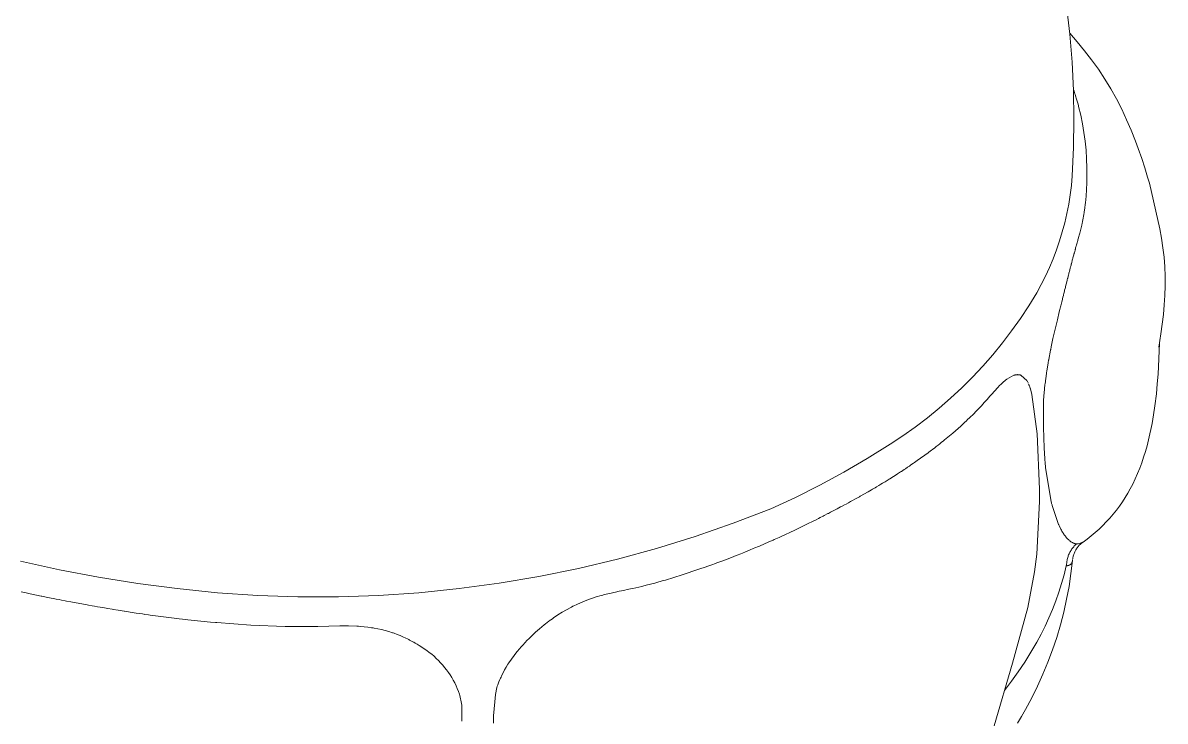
# Model space of a CAD drawing. Header units: inches. Extents: x -12 to 136, y -5 to 104.
# Drawn here: x 133.484 to 135.091, y 76.045 to 77.027 of the extents above; entities that cross this region are included whole.
import ezdxf

# ---------------------------------------------------------------- set-up
doc = ezdxf.new("R2010")
doc.units = ezdxf.units.IN
doc.layers.add('ZANO_R', color=7, linetype='Continuous', lineweight=0)

msp = doc.modelspace()

# ---------------------------------------------------------------- linework, layer by layer
at = {"layer": 'ZANO_R'}
for p, q in [((134.95204, 77.05055), (134.95649, 77.01096)), ((134.95636, 77.01234), (134.9671, 77.00011)), ((134.95649, 77.01096), (134.95971, 76.97122)), ((134.9671, 77.00011), (134.9774, 76.98752)), ((134.9774, 76.98752), (134.98727, 76.97458)), ((134.95971, 76.97122), (134.96168, 76.93138)), ((134.98727, 76.97458), (134.99667, 76.96131)), ((134.99667, 76.96131), (135.00561, 76.94771)), ((135.00561, 76.94771), (135.01407, 76.93382)), ((134.96162, 76.93315), (134.96243, 76.93077)), ((134.96168, 76.93138), (134.96238, 76.89144)), ((134.96369, 76.92697), (134.96243, 76.93077)), ((134.96369, 76.92696), (134.96407, 76.92575)), ((135.01407, 76.93382), (135.02204, 76.91963)), ((134.96509, 76.92253), (134.96408, 76.92575)), ((134.96508, 76.92253), (134.96564, 76.9207)), ((134.96769, 76.91359), (134.96564, 76.9207)), ((134.96769, 76.91359), (134.96854, 76.91046)), ((135.02204, 76.91963), (135.02951, 76.90518)), ((134.96891, 76.90909), (134.96854, 76.91046)), ((134.9689, 76.90909), (134.97182, 76.89697)), ((134.97182, 76.89697), (134.97433, 76.88476)), ((135.02951, 76.90518), (135.03648, 76.89047)), ((134.96238, 76.89144), (134.96179, 76.85143)), ((134.97433, 76.88476), (134.97642, 76.87248)), ((135.03648, 76.89047), (135.04293, 76.87554)), ((134.97642, 76.87248), (134.97811, 76.86013)), ((135.04293, 76.87554), (135.04885, 76.86038)), ((134.96179, 76.85143), (134.95989, 76.81137)), ((134.97811, 76.86013), (134.97938, 76.84773)), ((134.97938, 76.84773), (134.98023, 76.8353)), ((135.04885, 76.86038), (135.05267, 76.85018)), ((135.05267, 76.85018), (135.05776, 76.83569)), ((134.98023, 76.8353), (134.98066, 76.82284)), ((135.05776, 76.83569), (135.06193, 76.82295)), ((134.98066, 76.82284), (134.98067, 76.81038)), ((135.06193, 76.82295), (135.06596, 76.80981)), ((134.95989, 76.81137), (134.9587, 76.79808)), ((134.98067, 76.81038), (134.98027, 76.79793)), ((135.06596, 76.80981), (135.06848, 76.80109)), ((135.06848, 76.80109), (135.08334, 76.73702)), ((134.95707, 76.78484), (134.95497, 76.77167)), ((134.9587, 76.79808), (134.95707, 76.78484)), ((134.97842, 76.77368), (134.97932, 76.7831)), ((134.97932, 76.7831), (134.97999, 76.79253)), ((134.98017, 76.79585), (134.97999, 76.79253)), ((134.98018, 76.79585), (134.98028, 76.79793)), ((134.95497, 76.77167), (134.95243, 76.75857)), ((134.97754, 76.7663), (134.97672, 76.76036)), ((134.97754, 76.7663), (134.97814, 76.77122)), ((134.97841, 76.77368), (134.97814, 76.77122)), ((134.95243, 76.75857), (134.94944, 76.74557)), ((134.97442, 76.74695), (134.97504, 76.75017)), ((134.97532, 76.75174), (134.97503, 76.75017)), ((134.97532, 76.75174), (134.97592, 76.75523)), ((134.97613, 76.75655), (134.97592, 76.75524)), ((134.97614, 76.75655), (134.97672, 76.76036)), ((134.94944, 76.74557), (134.94601, 76.73269)), ((134.97114, 76.73278), (134.97299, 76.74027)), ((134.97343, 76.74222), (134.97299, 76.74027)), ((134.97343, 76.74222), (134.97406, 76.74517)), ((134.97442, 76.74695), (134.97406, 76.74517)), ((135.08334, 76.73702), (135.08569, 76.72379)), ((134.94214, 76.71992), (134.93783, 76.7073)), ((134.94601, 76.73269), (134.94214, 76.71992)), ((134.96683, 76.71742), (134.96737, 76.71927)), ((134.96762, 76.72019), (134.96736, 76.71928)), ((134.96763, 76.72018), (134.96802, 76.72155)), ((134.9684, 76.7229), (134.96802, 76.72155)), ((134.96841, 76.7229), (134.96932, 76.72611)), ((134.96983, 76.72794), (134.96932, 76.72611)), ((134.96983, 76.72794), (134.9706, 76.73075)), ((134.97114, 76.73278), (134.9706, 76.73075)), ((135.08569, 76.72379), (135.08759, 76.71049)), ((134.93783, 76.7073), (134.93309, 76.69483)), ((134.96243, 76.70169), (134.96275, 76.70289)), ((134.96291, 76.70347), (134.96275, 76.70289)), ((134.96291, 76.70347), (134.96339, 76.70523)), ((134.96384, 76.70688), (134.96339, 76.70523)), ((134.96385, 76.70688), (134.96408, 76.70772)), ((134.9643, 76.70851), (134.96408, 76.70772)), ((134.9643, 76.70851), (134.96474, 76.71007)), ((134.96519, 76.71169), (134.96474, 76.71008)), ((134.9652, 76.71168), (134.9654, 76.7124)), ((134.96602, 76.71459), (134.9654, 76.7124)), ((134.96602, 76.71459), (134.96606, 76.71471)), ((134.96683, 76.71742), (134.96605, 76.71471)), ((135.08759, 76.71049), (135.08903, 76.69714)), ((134.93309, 76.69483), (134.92793, 76.68253)), ((134.95822, 76.68585), (134.95792, 76.68472)), ((134.95822, 76.68585), (134.95864, 76.68744)), ((134.95877, 76.68796), (134.95863, 76.68744)), ((134.95877, 76.68796), (134.95932, 76.69004)), ((134.95985, 76.69209), (134.95932, 76.69004)), ((134.95986, 76.69209), (134.96003, 76.69275)), ((134.96039, 76.6941), (134.96003, 76.69275)), ((134.96039, 76.6941), (134.96072, 76.69535)), ((134.96092, 76.69609), (134.96072, 76.69535)), ((134.96092, 76.69609), (134.96208, 76.70042)), ((134.96242, 76.70169), (134.96208, 76.70042)), ((135.08903, 76.69714), (135.09002, 76.68374)), ((134.92235, 76.67041), (134.91636, 76.6585)), ((134.92793, 76.68253), (134.92235, 76.67041)), ((134.95357, 76.66767), (134.95417, 76.67004)), ((134.95477, 76.6724), (134.95417, 76.67005)), ((134.95477, 76.6724), (134.95501, 76.67334)), ((134.95536, 76.67472), (134.95501, 76.67334)), ((134.95536, 76.67472), (134.95575, 76.67626)), ((134.95594, 76.67702), (134.95575, 76.67626)), ((134.95595, 76.67702), (134.95649, 76.67913)), ((134.95652, 76.67929), (134.95648, 76.67913)), ((134.95653, 76.67929), (134.9571, 76.68152)), ((134.95766, 76.6837), (134.9571, 76.68152)), ((134.95766, 76.6837), (134.95793, 76.68472)), ((135.09002, 76.68374), (135.09055, 76.67032)), ((135.09055, 76.67032), (135.09063, 76.65689)), ((134.91636, 76.6585), (134.90996, 76.64679)), ((134.94989, 76.65307), (134.95031, 76.65472)), ((134.95051, 76.65555), (134.95031, 76.65472)), ((134.95052, 76.65554), (134.95112, 76.65794)), ((134.95144, 76.65921), (134.95112, 76.65794)), ((134.95144, 76.65921), (134.95175, 76.66043)), ((134.95235, 76.66284), (134.95174, 76.66043)), ((134.95235, 76.66284), (134.95271, 76.66426)), ((134.95296, 76.66527), (134.95271, 76.66426)), ((134.95297, 76.66527), (134.95349, 76.66734)), ((134.95357, 76.66767), (134.95349, 76.66734)), ((135.09063, 76.65689), (135.09025, 76.64346)), ((134.90996, 76.64679), (134.89879, 76.62861)), ((134.94562, 76.63593), (134.94612, 76.63796)), ((134.94622, 76.63837), (134.94612, 76.63796)), ((134.94622, 76.63837), (134.94683, 76.6408)), ((134.94743, 76.64323), (134.94683, 76.6408)), ((134.94743, 76.64323), (134.94782, 76.64479)), ((134.94805, 76.64571), (134.94782, 76.64479)), ((134.94805, 76.64571), (134.94866, 76.64814)), ((134.94898, 76.64941), (134.94866, 76.64814)), ((134.94898, 76.64941), (134.94928, 76.65063)), ((134.94989, 76.65307), (134.94928, 76.65063)), ((135.09025, 76.64346), (135.08942, 76.63005)), ((134.89879, 76.62861), (134.88701, 76.61082)), ((134.94256, 76.62359), (134.94172, 76.62019)), ((134.94257, 76.62359), (134.94351, 76.62742)), ((134.94379, 76.62855), (134.94351, 76.62742)), ((134.94379, 76.62855), (134.94526, 76.63449)), ((134.94561, 76.63593), (134.94526, 76.63449)), ((135.08942, 76.63005), (135.08814, 76.61668)), ((134.88701, 76.61082), (134.87464, 76.59343)), ((134.93635, 76.59781), (134.93813, 76.60536)), ((134.93902, 76.6091), (134.93812, 76.60536)), ((134.93903, 76.6091), (134.94173, 76.62019)), ((135.08814, 76.61668), (135.08651, 76.60303)), ((134.87464, 76.59343), (134.86169, 76.57646)), ((134.93634, 76.59781), (134.93286, 76.58254)), ((135.08457, 76.58942), (135.08159, 76.57061)), ((135.08651, 76.60303), (135.08457, 76.58942)), ((134.86169, 76.57646), (134.84818, 76.55994)), ((134.93042, 76.57113), (134.93287, 76.58254)), ((135.08249, 76.57611), (135.08066, 76.53273)), ((134.84818, 76.55994), (134.83412, 76.54389)), ((134.92742, 76.55593), (134.92888, 76.56354)), ((134.92952, 76.56676), (134.92888, 76.56354)), ((134.92953, 76.56676), (134.92964, 76.56734)), ((134.93041, 76.57113), (134.92964, 76.56734)), ((135.08159, 76.57061), (135.08158, 76.57057)), ((134.83412, 76.54389), (134.81954, 76.52831)), ((134.92422, 76.53694), (134.92606, 76.54833)), ((134.92672, 76.55213), (134.92606, 76.54833)), ((134.92673, 76.55213), (134.92687, 76.55289)), ((134.92742, 76.55593), (134.92686, 76.55289)), ((134.81954, 76.52831), (134.80443, 76.51323)), ((134.86762, 76.52524), (134.86677, 76.52458)), ((134.86763, 76.52523), (134.86818, 76.52564)), ((134.87798, 76.53101), (134.86817, 76.52565)), ((134.87798, 76.53101), (134.87838, 76.53114)), ((134.87883, 76.53127), (134.87838, 76.53114)), ((134.87883, 76.53127), (134.87934, 76.53141)), ((134.87934, 76.53141), (134.87986, 76.53153)), ((134.87986, 76.53153), (134.88038, 76.53164)), ((134.88038, 76.53164), (134.8809, 76.53173)), ((134.8809, 76.53173), (134.88142, 76.5318)), ((134.88142, 76.5318), (134.88195, 76.53186)), ((134.88195, 76.53186), (134.88248, 76.53189)), ((134.88248, 76.53189), (134.88301, 76.53191)), ((134.88301, 76.53191), (134.88354, 76.5319)), ((134.88354, 76.5319), (134.88407, 76.53188)), ((134.88407, 76.53188), (134.8846, 76.53185)), ((134.88529, 76.53176), (134.8846, 76.53185)), ((134.88529, 76.53176), (134.88562, 76.5317)), ((134.88562, 76.5317), (134.88594, 76.53163)), ((134.88594, 76.53163), (134.88627, 76.53156)), ((134.88627, 76.53156), (134.88659, 76.53148)), ((134.88699, 76.53136), (134.88659, 76.53148)), ((134.88739, 76.53123), (134.88699, 76.53136)), ((134.88778, 76.53109), (134.88739, 76.53123)), ((134.88816, 76.53094), (134.88778, 76.53109)), ((134.88816, 76.53094), (134.89585, 76.52389)), ((134.92232, 76.52325), (134.92274, 76.52651)), ((134.92316, 76.52963), (134.92274, 76.52651)), ((134.92316, 76.52963), (134.92328, 76.5305)), ((134.92366, 76.53316), (134.92328, 76.5305)), ((134.92366, 76.53316), (134.92392, 76.53492)), ((134.92422, 76.53694), (134.92392, 76.53492)), ((135.08066, 76.53273), (135.07961, 76.51889)), ((134.80443, 76.51323), (134.78884, 76.49867)), ((134.85015, 76.50831), (134.85109, 76.50936)), ((134.85466, 76.51324), (134.85108, 76.50936)), ((134.85833, 76.51702), (134.85466, 76.51324)), ((134.85833, 76.51702), (134.85929, 76.51797)), ((134.86039, 76.51903), (134.85929, 76.51797)), ((134.86039, 76.51903), (134.86085, 76.51946)), ((134.86144, 76.52002), (134.86085, 76.51946)), ((134.86144, 76.52002), (134.86265, 76.52112)), ((134.86265, 76.52112), (134.86387, 76.52219)), ((134.86454, 76.52277), (134.86387, 76.5222)), ((134.86455, 76.52277), (134.86534, 76.52343)), ((134.86558, 76.52364), (134.86534, 76.52343)), ((134.86559, 76.52363), (134.86677, 76.52458)), ((134.89608, 76.52353), (134.89652, 76.52278)), ((134.89686, 76.52219), (134.89718, 76.5216)), ((134.89762, 76.52075), (134.89781, 76.52035)), ((134.89834, 76.51924), (134.89899, 76.51771)), ((134.89899, 76.51771), (134.8996, 76.51617)), ((134.89968, 76.51593), (134.90014, 76.51463)), ((134.90031, 76.51412), (134.90066, 76.51302)), ((134.90082, 76.5125), (134.90102, 76.51181)), ((134.90102, 76.51181), (134.90319, 76.5039)), ((134.92011, 76.50206), (134.92091, 76.51109)), ((134.92105, 76.51246), (134.92091, 76.51109)), ((134.92106, 76.51246), (134.92161, 76.51743)), ((134.92187, 76.51965), (134.9216, 76.51743)), ((134.92187, 76.51965), (134.92212, 76.52173)), ((134.92231, 76.52325), (134.92212, 76.52173)), ((135.07961, 76.51889), (135.0783, 76.50508)), ((134.78884, 76.49867), (134.77276, 76.48464)), ((134.83622, 76.4926), (134.83817, 76.49477)), ((134.84018, 76.49704), (134.83817, 76.49477)), ((134.84018, 76.49704), (134.84204, 76.49915)), ((134.84418, 76.50159), (134.84204, 76.49915)), ((134.84419, 76.50158), (134.84757, 76.50543)), ((134.84812, 76.50604), (134.84757, 76.50543)), ((134.84812, 76.50604), (134.84935, 76.50742)), ((134.85014, 76.50832), (134.84935, 76.50742)), ((134.90319, 76.5039), (134.91067, 76.44854)), ((134.91955, 76.4918), (134.91975, 76.49636)), ((134.91975, 76.49636), (134.92003, 76.50092)), ((134.92011, 76.50206), (134.92003, 76.50092)), ((135.0783, 76.50508), (135.07624, 76.48788)), ((134.77276, 76.48464), (134.75622, 76.47115)), ((134.81996, 76.47557), (134.82571, 76.48138)), ((134.8282, 76.48396), (134.82571, 76.48138)), ((134.8282, 76.48396), (134.82999, 76.48584)), ((134.83223, 76.48823), (134.82999, 76.48584)), ((134.83223, 76.48823), (134.83415, 76.49032)), ((134.83622, 76.4926), (134.83415, 76.49032)), ((134.91948, 76.48826), (134.91947, 76.48673)), ((134.91958, 76.46287), (134.91947, 76.48673)), ((134.91948, 76.48826), (134.91951, 76.48986)), ((134.91955, 76.4918), (134.9195, 76.48986)), ((135.07624, 76.48788), (135.07442, 76.47553)), ((134.75622, 76.47115), (134.73923, 76.45823)), ((134.80716, 76.4634), (134.80307, 76.45967)), ((134.80716, 76.46339), (134.80774, 76.46393)), ((134.81148, 76.46741), (134.80774, 76.46393)), ((134.81148, 76.46741), (134.81235, 76.46822)), ((134.81574, 76.47146), (134.81235, 76.46823)), ((134.81574, 76.47146), (134.81688, 76.47256)), ((134.81995, 76.47557), (134.81688, 76.47256)), ((134.91958, 76.46287), (134.91962, 76.45806)), ((135.07229, 76.46322), (135.06732, 76.44012)), ((135.07442, 76.47553), (135.07229, 76.46322)), ((134.72183, 76.44589), (134.70401, 76.43413)), ((134.73923, 76.45823), (134.72183, 76.44589)), ((134.78041, 76.44027), (134.79186, 76.44983)), ((134.79186, 76.44983), (134.80307, 76.45967)), ((134.91067, 76.44854), (134.91369, 76.3707)), ((134.91964, 76.45598), (134.91962, 76.45806)), ((134.91964, 76.45598), (134.91969, 76.45257)), ((134.91978, 76.44849), (134.9197, 76.45257)), ((134.91978, 76.44849), (134.91984, 76.44624)), ((134.91995, 76.4427), (134.91984, 76.44624)), ((134.70401, 76.43413), (134.67157, 76.41386)), ((134.76651, 76.42923), (134.76331, 76.42677)), ((134.76651, 76.42922), (134.76851, 76.43078)), ((134.77115, 76.43285), (134.76851, 76.43078)), ((134.77115, 76.43284), (134.77364, 76.43481)), ((134.77581, 76.43655), (134.77364, 76.43482)), ((134.77581, 76.43654), (134.77871, 76.43888)), ((134.78041, 76.44027), (134.77871, 76.43888)), ((134.91994, 76.4427), (134.92003, 76.44029)), ((134.92012, 76.43794), (134.92003, 76.44029)), ((134.92012, 76.43794), (134.92028, 76.43405)), ((134.92052, 76.42846), (134.92028, 76.43405)), ((135.0652, 76.43191), (135.06287, 76.42375)), ((135.06732, 76.44012), (135.0652, 76.43191)), ((134.67157, 76.41386), (134.63851, 76.39462)), ((134.75712, 76.42209), (134.74197, 76.41108)), ((134.75712, 76.42209), (134.75806, 76.42279)), ((134.76181, 76.42563), (134.75806, 76.4228)), ((134.76182, 76.42563), (134.76332, 76.42677)), ((134.92052, 76.42846), (134.92055, 76.42768)), ((134.92066, 76.42551), (134.92055, 76.42768)), ((134.92066, 76.42551), (134.92071, 76.42448)), ((134.92081, 76.42254), (134.92071, 76.42448)), ((134.92081, 76.42254), (134.92088, 76.42133)), ((134.92099, 76.41957), (134.92088, 76.42133)), ((134.92099, 76.41957), (134.92106, 76.41839)), ((134.92118, 76.41663), (134.92106, 76.41839)), ((134.92118, 76.41663), (134.92126, 76.41545)), ((134.92138, 76.41371), (134.92126, 76.41545)), ((134.92139, 76.41371), (134.92147, 76.41253)), ((134.9216, 76.41086), (134.92147, 76.41253)), ((135.06034, 76.41566), (135.05772, 76.40794)), ((135.06287, 76.42375), (135.06034, 76.41566)), ((134.72334, 76.3983), (134.71975, 76.39593)), ((134.72334, 76.3983), (134.72539, 76.39966)), ((134.72827, 76.4016), (134.72539, 76.39967)), ((134.72827, 76.4016), (134.73097, 76.40343)), ((134.73315, 76.40492), (134.73097, 76.40343)), ((134.73315, 76.40492), (134.7365, 76.40723)), ((134.73802, 76.4083), (134.7365, 76.40724)), ((134.73803, 76.4083), (134.74197, 76.41107)), ((134.9216, 76.41086), (134.9217, 76.40964)), ((134.92183, 76.40812), (134.9217, 76.40964)), ((134.92183, 76.40812), (134.92195, 76.40678)), ((134.92207, 76.40542), (134.92195, 76.40678)), ((134.92207, 76.40542), (134.9222, 76.40397)), ((134.92233, 76.40271), (134.92221, 76.40397)), ((134.92232, 76.40271), (134.92247, 76.40121)), ((134.93044, 76.35285), (134.92248, 76.40121)), ((135.05486, 76.40032), (135.05178, 76.39277)), ((135.05772, 76.40794), (135.05486, 76.40032)), ((134.63851, 76.39462), (134.60486, 76.37643)), ((134.69312, 76.37915), (134.69667, 76.38131)), ((134.69825, 76.38228), (134.69667, 76.38132)), ((134.69825, 76.38228), (134.70252, 76.38492)), ((134.70333, 76.38543), (134.70252, 76.38493)), ((134.70333, 76.38543), (134.70832, 76.38856)), ((134.7109, 76.3902), (134.70832, 76.38856)), ((134.7109, 76.3902), (134.71407, 76.39223)), ((134.71839, 76.39504), (134.71406, 76.39223)), ((134.7184, 76.39504), (134.71976, 76.39593)), ((135.04848, 76.38533), (135.04496, 76.37798)), ((135.05178, 76.39277), (135.04848, 76.38533)), ((134.60486, 76.37643), (134.57066, 76.3593)), ((134.66157, 76.36082), (134.67275, 76.36715)), ((134.67754, 76.36992), (134.67275, 76.36716)), ((134.67754, 76.36992), (134.67881, 76.37065)), ((134.68278, 76.37298), (134.6788, 76.37066)), ((134.68278, 76.37298), (134.68481, 76.37418)), ((134.68797, 76.37606), (134.68481, 76.37418)), ((134.68797, 76.37606), (134.69076, 76.37773)), ((134.69312, 76.37916), (134.69076, 76.37774)), ((134.91369, 76.3707), (134.9139, 76.3533)), ((135.03812, 76.36525), (135.03439, 76.35905)), ((135.04165, 76.37156), (135.03812, 76.36525)), ((135.04496, 76.37798), (135.04165, 76.37156)), ((134.57066, 76.3593), (134.53593, 76.34326)), ((134.63964, 76.3488), (134.6355, 76.34659)), ((134.63964, 76.3488), (134.64183, 76.34998)), ((134.64519, 76.3518), (134.64183, 76.34998)), ((134.64519, 76.3518), (134.64811, 76.35338)), ((134.6507, 76.3548), (134.64811, 76.35338)), ((134.6507, 76.3548), (134.65434, 76.3568)), ((134.65616, 76.3578), (134.65434, 76.3568)), ((134.65616, 76.3578), (134.66052, 76.36023)), ((134.66157, 76.36082), (134.66052, 76.36023)), ((134.9139, 76.3533), (134.90998, 76.27952)), ((134.93044, 76.35285), (134.93069, 76.35183)), ((134.93096, 76.35074), (134.93069, 76.35183)), ((134.93096, 76.35074), (134.93118, 76.34989)), ((134.93149, 76.34867), (134.93118, 76.34989)), ((134.93149, 76.34867), (134.93168, 76.34797)), ((135.03046, 76.35299), (135.02632, 76.34706)), ((135.03439, 76.35905), (135.03046, 76.35299)), ((134.53593, 76.34326), (134.48298, 76.32287)), ((134.60542, 76.33091), (134.60964, 76.33307)), ((134.61123, 76.33388), (134.60964, 76.33307)), ((134.61123, 76.33388), (134.6162, 76.33644)), ((134.61699, 76.33686), (134.6162, 76.33644)), ((134.61699, 76.33685), (134.61984, 76.33833)), ((134.62555, 76.34132), (134.61984, 76.33834)), ((134.62555, 76.34132), (134.62913, 76.3432)), ((134.63404, 76.34581), (134.62912, 76.3432)), ((134.63404, 76.34581), (134.6355, 76.34659)), ((134.94078, 76.32131), (134.93168, 76.34797)), ((135.01747, 76.33562), (135.01277, 76.33013)), ((135.02199, 76.34127), (135.01747, 76.33562)), ((135.02632, 76.34706), (135.02199, 76.34127)), ((134.48298, 76.32287), (134.42938, 76.30425)), ((134.56983, 76.31336), (134.58279, 76.31961)), ((134.58779, 76.32208), (134.58278, 76.31962)), ((134.5878, 76.32207), (134.5896, 76.32296)), ((134.59371, 76.32501), (134.5896, 76.32297)), ((134.59371, 76.32501), (134.59634, 76.32632)), ((134.59958, 76.32795), (134.59634, 76.32633)), ((134.59959, 76.32795), (134.60303, 76.32969)), ((134.60542, 76.33091), (134.60302, 76.32969)), ((134.94077, 76.32131), (134.94101, 76.32079)), ((134.94181, 76.31903), (134.94101, 76.32079)), ((134.94181, 76.31903), (134.94217, 76.31826)), ((134.94375, 76.31509), (134.94218, 76.31826)), ((135.00283, 76.31963), (134.9976, 76.31464)), ((135.00789, 76.3248), (135.00283, 76.31963)), ((135.01277, 76.33013), (135.00789, 76.3248)), ((134.42938, 76.30425), (134.37519, 76.28743)), ((134.54532, 76.302), (134.54056, 76.29986)), ((134.54532, 76.302), (134.54775, 76.3031)), ((134.55151, 76.30482), (134.54775, 76.3031)), ((134.55152, 76.30481), (134.55488, 76.30636)), ((134.55767, 76.30765), (134.55488, 76.30636)), ((134.55767, 76.30765), (134.56195, 76.30964)), ((134.56377, 76.3105), (134.56195, 76.30965)), ((134.56377, 76.3105), (134.56896, 76.31295)), ((134.56983, 76.31337), (134.56896, 76.31295)), ((134.94375, 76.31509), (134.94393, 76.31474)), ((134.9447, 76.31331), (134.94394, 76.31474)), ((134.9455, 76.3119), (134.9447, 76.31331)), ((134.9455, 76.3119), (134.9463, 76.31054)), ((134.94677, 76.30976), (134.9463, 76.31054)), ((134.94677, 76.30976), (134.9474, 76.30876)), ((134.94803, 76.3078), (134.9474, 76.30876)), ((134.94803, 76.30779), (134.94866, 76.30686)), ((134.94944, 76.30577), (134.94867, 76.30687)), ((134.95024, 76.3047), (134.94944, 76.30577)), ((134.95108, 76.30366), (134.95024, 76.3047)), ((134.95195, 76.30264), (134.95108, 76.30366)), ((134.95285, 76.30164), (134.95195, 76.30264)), ((134.95377, 76.30068), (134.95285, 76.30164)), ((134.95377, 76.30068), (134.95457, 76.29991)), ((134.98097, 76.30073), (134.97513, 76.29647)), ((134.98667, 76.30518), (134.98097, 76.30073)), ((134.99221, 76.30982), (134.98667, 76.30518)), ((134.9976, 76.31464), (134.99221, 76.30982)), ((134.37519, 76.28743), (134.32047, 76.27244)), ((134.50047, 76.28277), (134.50378, 76.28412)), ((134.50706, 76.28547), (134.50377, 76.28412)), ((134.50706, 76.28547), (134.51124, 76.2872)), ((134.51356, 76.28817), (134.51124, 76.28721)), ((134.51356, 76.28817), (134.51865, 76.29032)), ((134.52002, 76.2909), (134.51865, 76.29032)), ((134.52002, 76.2909), (134.53332, 76.29665)), ((134.53907, 76.2992), (134.53331, 76.29665)), ((134.53907, 76.29919), (134.54056, 76.29986)), ((134.95508, 76.29945), (134.95457, 76.29991)), ((134.95508, 76.29945), (134.95578, 76.29885)), ((134.95639, 76.29834), (134.95578, 76.29884)), ((134.95639, 76.29834), (134.95698, 76.29788)), ((134.95772, 76.29734), (134.95698, 76.29788)), ((134.95796, 76.28454), (134.95727, 76.28337)), ((134.95772, 76.29734), (134.9582, 76.29701)), ((134.95869, 76.28567), (134.95796, 76.28454)), ((134.95907, 76.29645), (134.9582, 76.297)), ((134.95945, 76.28679), (134.95869, 76.28567)), ((134.95907, 76.29645), (134.95944, 76.29622)), ((134.96043, 76.29567), (134.95944, 76.29622)), ((134.96026, 76.28787), (134.95945, 76.28679)), ((134.9611, 76.28893), (134.96026, 76.28787)), ((134.96042, 76.29567), (134.9607, 76.29553)), ((134.96178, 76.29501), (134.9607, 76.29553)), ((134.96197, 76.28996), (134.9611, 76.28893)), ((134.96178, 76.29501), (134.96227, 76.2948)), ((134.96288, 76.29096), (134.96197, 76.28996)), ((134.96227, 76.2948), (134.96276, 76.2946)), ((134.96276, 76.2946), (134.96326, 76.29442)), ((134.96383, 76.29193), (134.96288, 76.29096)), ((134.96326, 76.29442), (134.96376, 76.29426)), ((134.96376, 76.29426), (134.96427, 76.29411)), ((134.9648, 76.29286), (134.96383, 76.29193)), ((134.96454, 76.28468), (134.96398, 76.28362)), ((134.96427, 76.29411), (134.96478, 76.29398)), ((134.96514, 76.28572), (134.96454, 76.28468)), ((134.96478, 76.29398), (134.96529, 76.29386)), ((134.96581, 76.29376), (134.9648, 76.29286)), ((134.96577, 76.28675), (134.96514, 76.28572)), ((134.96529, 76.29386), (134.96581, 76.29376)), ((134.96644, 76.28775), (134.96577, 76.28675)), ((134.96711, 76.29394), (134.96581, 76.29376)), ((134.96714, 76.28872), (134.96644, 76.28775)), ((134.96841, 76.29416), (134.96711, 76.29394)), ((134.96788, 76.28967), (134.96714, 76.28872)), ((134.96865, 76.2906), (134.96788, 76.28967)), ((134.9697, 76.29442), (134.96841, 76.29416)), ((134.96945, 76.2915), (134.96865, 76.2906)), ((134.97028, 76.29237), (134.96945, 76.2915)), ((134.97098, 76.29471), (134.9697, 76.29442)), ((134.97114, 76.29321), (134.97028, 76.29237)), ((134.97099, 76.2947), (134.97147, 76.29483)), ((134.97203, 76.29402), (134.97114, 76.29321)), ((134.97147, 76.29483), (134.97196, 76.29497)), ((134.97196, 76.29497), (134.97243, 76.29513)), ((134.97295, 76.2948), (134.97203, 76.29402)), ((134.97243, 76.29513), (134.97291, 76.29531)), ((134.97291, 76.29531), (134.97338, 76.29549)), ((134.97389, 76.29555), (134.97295, 76.2948)), ((134.97411, 76.29585), (134.97337, 76.2955)), ((134.97485, 76.29627), (134.97389, 76.29555)), ((134.97411, 76.29584), (134.97422, 76.2959)), ((134.97485, 76.29628), (134.97422, 76.2959)), ((134.97485, 76.29627), (134.975, 76.29638)), ((134.97513, 76.29647), (134.975, 76.29638)), ((133.53551, 76.25765), (133.48084, 76.26956)), ((134.32047, 76.27244), (134.26527, 76.25928)), ((134.45995, 76.26712), (134.4658, 76.26929)), ((134.46687, 76.26969), (134.4658, 76.26929)), ((134.46687, 76.26969), (134.47348, 76.27217)), ((134.4771, 76.27356), (134.47348, 76.27218)), ((134.4771, 76.27356), (134.4805, 76.27486)), ((134.48719, 76.27747), (134.4805, 76.27487)), ((134.48719, 76.27747), (134.48871, 76.27807)), ((134.49384, 76.28011), (134.48871, 76.27807)), ((134.49384, 76.28011), (134.49627, 76.28108)), ((134.50046, 76.28278), (134.49626, 76.28108)), ((134.90998, 76.27952), (134.90683, 76.25458)), ((134.95229, 76.26806), (134.95216, 76.26671)), ((134.95246, 76.2694), (134.95229, 76.26806)), ((134.95268, 76.27073), (134.95246, 76.2694)), ((134.95294, 76.27206), (134.95268, 76.27073)), ((134.95325, 76.27337), (134.95294, 76.27206)), ((134.9536, 76.27468), (134.95325, 76.27337)), ((134.954, 76.27597), (134.9536, 76.27468)), ((134.95444, 76.27725), (134.954, 76.27597)), ((134.95492, 76.27851), (134.95444, 76.27725)), ((134.95544, 76.27976), (134.95492, 76.27851)), ((134.95601, 76.28098), (134.95544, 76.27976)), ((134.95662, 76.28219), (134.95601, 76.28098)), ((134.95727, 76.28337), (134.95662, 76.28219)), ((134.96031, 76.27064), (134.95817, 76.25233)), ((134.95962, 76.26799), (134.95953, 76.26775)), ((134.95971, 76.26823), (134.95962, 76.26799)), ((134.95979, 76.26847), (134.95971, 76.26823)), ((134.96002, 76.2693), (134.95986, 76.26869)), ((134.96021, 76.2702), (134.96009, 76.26962)), ((134.96036, 76.27119), (134.96028, 76.27064)), ((134.96046, 76.27217), (134.96043, 76.27177)), ((134.96064, 76.27336), (134.96046, 76.27217)), ((134.96085, 76.27454), (134.96064, 76.27336)), ((134.9611, 76.27572), (134.96085, 76.27454)), ((134.96139, 76.27688), (134.9611, 76.27572)), ((134.96173, 76.27804), (134.96139, 76.27688)), ((134.9621, 76.27919), (134.96173, 76.27804)), ((134.96251, 76.28032), (134.9621, 76.27919)), ((134.96296, 76.28143), (134.96251, 76.28032)), ((134.96345, 76.28253), (134.96296, 76.28143)), ((134.96398, 76.28362), (134.96345, 76.28253)), ((133.59049, 76.24725), (133.53551, 76.25765)), ((134.26527, 76.25928), (134.20967, 76.24797)), ((134.41128, 76.25037), (134.4347, 76.25815)), ((134.43882, 76.25957), (134.4347, 76.25815)), ((134.43882, 76.25957), (134.44254, 76.26087)), ((134.44592, 76.26207), (134.44254, 76.26087)), ((134.44592, 76.26206), (134.45033, 76.26363)), ((134.453, 76.2646), (134.45033, 76.26364)), ((134.453, 76.26459), (134.45809, 76.26644)), ((134.45995, 76.26713), (134.45808, 76.26644)), ((134.90683, 76.25458), (134.89736, 76.20463)), ((134.94848, 76.25041), (134.95158, 76.26286)), ((134.95158, 76.26286), (134.95174, 76.26363)), ((134.95158, 76.26286), (134.95257, 76.26309)), ((134.95174, 76.26363), (134.95188, 76.26439)), ((134.95188, 76.26439), (134.952, 76.26516)), ((134.952, 76.26516), (134.95209, 76.26594)), ((134.95209, 76.26594), (134.95216, 76.26671)), ((134.95336, 76.26328), (134.95257, 76.26309)), ((134.95336, 76.26328), (134.9535, 76.26332)), ((134.95417, 76.26351), (134.9535, 76.26332)), ((134.95417, 76.26351), (134.95437, 76.26357)), ((134.95493, 76.26375), (134.95437, 76.26357)), ((134.95493, 76.26375), (134.95517, 76.26384)), ((134.95564, 76.26402), (134.95517, 76.26384)), ((134.95817, 76.25233), (134.9554, 76.2341)), ((134.95564, 76.26402), (134.95592, 76.26414)), ((134.95612, 76.26422), (134.95592, 76.26414)), ((134.95632, 76.26432), (134.95612, 76.26422)), ((134.95652, 76.26442), (134.95632, 76.26432)), ((134.95672, 76.26452), (134.95652, 76.26442)), ((134.95691, 76.26463), (134.95672, 76.26452)), ((134.9571, 76.26475), (134.95691, 76.26463)), ((134.95728, 76.26488), (134.9571, 76.26475)), ((134.95746, 76.26501), (134.95728, 76.26488)), ((134.95763, 76.26515), (134.95746, 76.26501)), ((134.9578, 76.26529), (134.95763, 76.26515)), ((134.95797, 76.26544), (134.9578, 76.26529)), ((134.95812, 76.26559), (134.95797, 76.26544)), ((134.95828, 76.26575), (134.95812, 76.26559)), ((134.95843, 76.26592), (134.95828, 76.26575)), ((134.95857, 76.26609), (134.95843, 76.26592)), ((134.95871, 76.26626), (134.95857, 76.26609)), ((134.95884, 76.26644), (134.95871, 76.26626)), ((134.95931, 76.26728), (134.9592, 76.26705)), ((134.95942, 76.26751), (134.95931, 76.26728)), ((134.95953, 76.26775), (134.95942, 76.26751)), ((133.64573, 76.23834), (133.59049, 76.24725)), ((133.70119, 76.23095), (133.64573, 76.23834)), ((134.15372, 76.23853), (134.09749, 76.23096)), ((134.20967, 76.24797), (134.15372, 76.23853)), ((134.35743, 76.23488), (134.36259, 76.23618)), ((134.36508, 76.23683), (134.36259, 76.23618)), ((134.36508, 76.23682), (134.37059, 76.23828)), ((134.37265, 76.23884), (134.37059, 76.23828)), ((134.37265, 76.23884), (134.37858, 76.24048)), ((134.38018, 76.24094), (134.37857, 76.24048)), ((134.38018, 76.24094), (134.38331, 76.24183)), ((134.38769, 76.24311), (134.38331, 76.24183)), ((134.38769, 76.24311), (134.41128, 76.25037)), ((134.94112, 76.22582), (134.945, 76.23805)), ((134.945, 76.23805), (134.94848, 76.25041)), ((133.48635, 76.22543), (133.48144, 76.2265)), ((133.48635, 76.22543), (133.48845, 76.22498)), ((133.49447, 76.2237), (133.48845, 76.22498)), ((133.49447, 76.22369), (133.50961, 76.22055)), ((133.51074, 76.22033), (133.50961, 76.22056)), ((133.51074, 76.22033), (133.51672, 76.21912)), ((133.75764, 76.22527), (133.70119, 76.23095)), ((133.81426, 76.22148), (133.75764, 76.22527)), ((133.87097, 76.21959), (133.81426, 76.22148)), ((133.98442, 76.22149), (133.92771, 76.21959)), ((134.04103, 76.22528), (133.98442, 76.22149)), ((134.09749, 76.23096), (134.04103, 76.22528)), ((134.29056, 76.21933), (134.29732, 76.22127)), ((134.29974, 76.22193), (134.29732, 76.22128)), ((134.29974, 76.22192), (134.30083, 76.22221)), ((134.3042, 76.22307), (134.30083, 76.22221)), ((134.3042, 76.22307), (134.31163, 76.22483)), ((134.31311, 76.22516), (134.31163, 76.22483)), ((134.31311, 76.22516), (134.31533, 76.22565)), ((134.31756, 76.22614), (134.31533, 76.22565)), ((134.31756, 76.22613), (134.32289, 76.22726)), ((134.32594, 76.22791), (134.32288, 76.22727)), ((134.32594, 76.2279), (134.33065, 76.22889)), ((134.33406, 76.2296), (134.33065, 76.22889)), ((134.33406, 76.2296), (134.33857, 76.23056)), ((134.34192, 76.23128), (134.33857, 76.23056)), ((134.34192, 76.23128), (134.35456, 76.23418)), ((134.35743, 76.23489), (134.35456, 76.23418)), ((134.93686, 76.21371), (134.94112, 76.22582)), ((134.9554, 76.2341), (134.952, 76.21598)), ((133.51896, 76.21868), (133.51672, 76.21912)), ((133.51896, 76.21867), (133.52384, 76.21771)), ((133.52704, 76.21708), (133.52384, 76.21771)), ((133.52704, 76.21708), (133.53099, 76.21631)), ((133.53521, 76.2155), (133.53099, 76.21631)), ((133.53521, 76.2155), (133.53816, 76.21493)), ((133.5434, 76.21394), (133.53816, 76.21493)), ((133.5434, 76.21394), (133.54537, 76.21356)), ((133.5516, 76.2124), (133.54537, 76.21357)), ((133.5516, 76.2124), (133.57439, 76.20822)), ((133.5763, 76.20787), (133.57439, 76.20822)), ((133.5763, 76.20787), (133.58169, 76.20691)), ((133.58458, 76.20639), (133.58169, 76.20691)), ((133.58458, 76.2064), (133.58901, 76.20561)), ((133.5929, 76.20493), (133.58901, 76.20561)), ((133.5929, 76.20494), (133.59635, 76.20433)), ((133.60124, 76.20349), (133.59635, 76.20433)), ((133.92771, 76.21959), (133.87097, 76.21959)), ((134.24844, 76.2013), (134.25464, 76.20468)), ((134.25546, 76.2051), (134.25464, 76.20468)), ((134.25546, 76.2051), (134.25775, 76.20627)), ((134.25792, 76.20636), (134.25775, 76.20627)), ((134.25792, 76.20635), (134.26428, 76.20937)), ((134.26428, 76.20937), (134.27072, 76.21218)), ((134.27072, 76.21218), (134.27726, 76.21478)), ((134.27726, 76.21478), (134.28387, 76.21716)), ((134.28387, 76.21716), (134.29056, 76.21933)), ((134.89736, 76.20463), (134.87572, 76.1264)), ((134.93222, 76.20174), (134.93686, 76.21371)), ((134.952, 76.21598), (134.94798, 76.19799)), ((133.60124, 76.20349), (133.60369, 76.20307)), ((133.60962, 76.20207), (133.60369, 76.20307)), ((133.60962, 76.20207), (133.61105, 76.20183)), ((133.61803, 76.20067), (133.61105, 76.20183)), ((133.61803, 76.20067), (133.62649, 76.19929)), ((133.62672, 76.19926), (133.62649, 76.19929)), ((133.62672, 76.19925), (133.64061, 76.19707)), ((133.6435, 76.19663), (133.64061, 76.19707)), ((133.6435, 76.19663), (133.64803, 76.19594)), ((133.65205, 76.19535), (133.64803, 76.19595)), ((133.65205, 76.19534), (133.65547, 76.19484)), ((133.66063, 76.1941), (133.65547, 76.19485)), ((133.66063, 76.1941), (133.66295, 76.19377)), ((133.68174, 76.19121), (133.66295, 76.19377)), ((133.68174, 76.19121), (133.70072, 76.18883)), ((133.7039, 76.18846), (133.70072, 76.18883)), ((133.7039, 76.18845), (133.70838, 76.18793)), ((133.71262, 76.18746), (133.70838, 76.18794)), ((134.22871, 76.18873), (134.22654, 76.18717)), ((134.22871, 76.18873), (134.22978, 76.1895)), ((134.23051, 76.19001), (134.22978, 76.1895)), ((134.23051, 76.19), (134.23636, 76.19396)), ((134.23636, 76.19396), (134.24234, 76.19773)), ((134.24234, 76.19773), (134.24844, 76.2013)), ((134.92182, 76.17827), (134.9272, 76.18992)), ((134.9272, 76.18992), (134.93222, 76.20174)), ((134.94798, 76.19799), (134.94334, 76.18015)), ((133.71262, 76.18745), (133.71606, 76.18707)), ((133.74776, 76.1839), (133.71606, 76.18708)), ((133.74776, 76.1839), (133.75501, 76.18326)), ((133.75659, 76.18313), (133.75501, 76.18327)), ((133.75659, 76.18313), (133.80461, 76.17977)), ((133.80461, 76.17977), (133.85272, 76.17789)), ((133.8544, 76.17786), (133.85272, 76.1779)), ((133.8544, 76.17786), (133.88772, 76.17768)), ((133.8948, 76.17778), (133.88772, 76.17768)), ((133.8948, 76.17777), (133.89809, 76.17784)), ((133.8989, 76.17786), (133.89809, 76.17784)), ((133.8989, 76.17785), (133.92996, 76.17857)), ((133.94194, 76.17857), (133.92996, 76.17857)), ((133.95391, 76.17816), (133.94194, 76.17857)), ((133.9539, 76.17816), (133.9562, 76.17802)), ((133.95885, 76.17784), (133.9562, 76.17803)), ((133.95885, 76.17784), (133.96398, 76.17738)), ((133.96398, 76.17738), (133.96911, 76.1768)), ((133.96911, 76.1768), (133.97422, 76.17609)), ((133.97662, 76.17571), (133.97422, 76.17609)), ((133.97662, 76.1757), (133.97799, 76.17547)), ((133.98321, 76.1745), (133.978, 76.17548)), ((133.9884, 76.17336), (133.98321, 76.1745)), ((133.99354, 76.17206), (133.9884, 76.17336)), ((133.99865, 76.17061), (133.99354, 76.17206)), ((134.20523, 76.16976), (134.20794, 76.17219)), ((134.21068, 76.17458), (134.20794, 76.17219)), ((134.21068, 76.17458), (134.21738, 76.18015)), ((134.21923, 76.18163), (134.21737, 76.18015)), ((134.21924, 76.18163), (134.22137, 76.18329)), ((134.22186, 76.18367), (134.22136, 76.18329)), ((134.22186, 76.18367), (134.2234, 76.18484)), ((134.2255, 76.18641), (134.22339, 76.18484)), ((134.22551, 76.18641), (134.22654, 76.18717)), ((134.91607, 76.16679), (134.92182, 76.17827)), ((134.94334, 76.18015), (134.93809, 76.16247)), ((134.00371, 76.169), (133.99865, 76.17061)), ((134.0037, 76.169), (134.00482, 76.16862)), ((134.00606, 76.16819), (134.00482, 76.16862)), ((134.00606, 76.16819), (134.01029, 76.16664)), ((134.01029, 76.16664), (134.01446, 76.16497)), ((134.01446, 76.16497), (134.0186, 76.16319)), ((134.0186, 76.16319), (134.02268, 76.16131)), ((134.02477, 76.16029), (134.02268, 76.16131)), ((134.02477, 76.16029), (134.02674, 76.1593)), ((134.02783, 76.15874), (134.02674, 76.1593)), ((134.02783, 76.15874), (134.03265, 76.15613)), ((134.03371, 76.15553), (134.03265, 76.15613)), ((134.03371, 76.15553), (134.03556, 76.15447)), ((134.18978, 76.15451), (134.19078, 76.15558)), ((134.19249, 76.15739), (134.19077, 76.15558)), ((134.1925, 76.15739), (134.19652, 76.16149)), ((134.19652, 76.16149), (134.20064, 76.1655)), ((134.20254, 76.16729), (134.20064, 76.1655)), ((134.20254, 76.16729), (134.20416, 76.16879)), ((134.20522, 76.16976), (134.20416, 76.16879)), ((134.9018, 76.14141), (134.90996, 76.1555)), ((134.90996, 76.1555), (134.91607, 76.16679)), ((134.93809, 76.16247), (134.93223, 76.14499)), ((134.03751, 76.1533), (134.03556, 76.15447)), ((134.03751, 76.1533), (134.03842, 76.15275)), ((134.04125, 76.15098), (134.03842, 76.15275)), ((134.04125, 76.15098), (134.04497, 76.14875)), ((134.04497, 76.14875), (134.04861, 76.1464)), ((134.04861, 76.1464), (134.05217, 76.14392)), ((134.05217, 76.14392), (134.05564, 76.14133)), ((134.05564, 76.14133), (134.05903, 76.13862)), ((134.17497, 76.13702), (134.17899, 76.14213)), ((134.18007, 76.14345), (134.17899, 76.14213)), ((134.18007, 76.14345), (134.18179, 76.14551)), ((134.1824, 76.14622), (134.18179, 76.14551)), ((134.1824, 76.14622), (134.18477, 76.14897)), ((134.18718, 76.15169), (134.18477, 76.14897)), ((134.18719, 76.15169), (134.18794, 76.15251)), ((134.18978, 76.15451), (134.18794, 76.15251)), ((134.89318, 76.1276), (134.9018, 76.14141)), ((134.93223, 76.14499), (134.92577, 76.12772)), ((134.05903, 76.13862), (134.06232, 76.13579)), ((134.06232, 76.13579), (134.06551, 76.13286)), ((134.06551, 76.13286), (134.0686, 76.12982)), ((134.0686, 76.12982), (134.07159, 76.12668)), ((134.07159, 76.12668), (134.07447, 76.12343)), ((134.07447, 76.12343), (134.07724, 76.1201)), ((134.16388, 76.1207), (134.16634, 76.12468)), ((134.16747, 76.12642), (134.16634, 76.12468)), ((134.16747, 76.12642), (134.17113, 76.13179)), ((134.17113, 76.13179), (134.17497, 76.13702)), ((134.87572, 76.1264), (134.8503, 76.0382)), ((134.88412, 76.11407), (134.89318, 76.1276)), ((134.92577, 76.12772), (134.91872, 76.11069)), ((134.07724, 76.1201), (134.07989, 76.11667)), ((134.07989, 76.11667), (134.08243, 76.11315)), ((134.08243, 76.11315), (134.08484, 76.10955)), ((134.08484, 76.10955), (134.08713, 76.10587)), ((134.15728, 76.10833), (134.15651, 76.10667)), ((134.15728, 76.10833), (134.15935, 76.11252)), ((134.15935, 76.11252), (134.16155, 76.11665)), ((134.16155, 76.11665), (134.16388, 76.1207)), ((134.87462, 76.10084), (134.88412, 76.11407)), ((134.91872, 76.11069), (134.91109, 76.0939)), ((134.08713, 76.10587), (134.0893, 76.10211)), ((134.0893, 76.10211), (134.09134, 76.09828)), ((134.09134, 76.09828), (134.09324, 76.09439)), ((134.09324, 76.09439), (134.09502, 76.09043)), ((134.14899, 76.08196), (134.15066, 76.09189)), ((134.15131, 76.09381), (134.15066, 76.09189)), ((134.15131, 76.09381), (134.15194, 76.09559)), ((134.15243, 76.09689), (134.15194, 76.09559)), ((134.15242, 76.09689), (134.15362, 76.09996)), ((134.15362, 76.09996), (134.15488, 76.103)), ((134.15585, 76.10521), (134.15488, 76.103)), ((134.15585, 76.10521), (134.15651, 76.10667)), ((134.8647, 76.08793), (134.87462, 76.10084)), ((134.91109, 76.0939), (134.90289, 76.07739)), ((134.09502, 76.09043), (134.09666, 76.08642)), ((134.09666, 76.08642), (134.09816, 76.08235)), ((134.09868, 76.08056), (134.09816, 76.08235)), ((134.09868, 76.08056), (134.09925, 76.07843)), ((134.09977, 76.0762), (134.09925, 76.07843)), ((134.10023, 76.07396), (134.09977, 76.0762)), ((134.14766, 76.07198), (134.14899, 76.08196)), ((134.90289, 76.07739), (134.89412, 76.06118)), ((134.10062, 76.07171), (134.10023, 76.07396)), ((134.10094, 76.06944), (134.10062, 76.07171)), ((134.10119, 76.06717), (134.10094, 76.06944)), ((134.1012, 76.06717), (134.1014, 76.06462)), ((134.10145, 76.06377), (134.1014, 76.06462)), ((134.10145, 76.06377), (134.10151, 76.06261)), ((134.10158, 76.06034), (134.10151, 76.06261)), ((134.10158, 76.06034), (134.1016, 76.05925)), ((134.1016, 76.05719), (134.10159, 76.05925)), ((134.14602, 76.05191), (134.14667, 76.06196)), ((134.14667, 76.06196), (134.14766, 76.07198)), ((134.89412, 76.06118), (134.88855, 76.05138)), ((134.10158, 76.05117), (134.1016, 76.05564)), ((134.10158, 76.05117), (134.1016, 76.04462)), ((134.10161, 76.05719), (134.1016, 76.05564)), ((134.14572, 76.04184), (134.14602, 76.05191)), ((134.88855, 76.05138), (134.8828, 76.04168))]:
    msp.add_line(p, q, dxfattribs=at)

doc.saveas('drawing.dxf')
